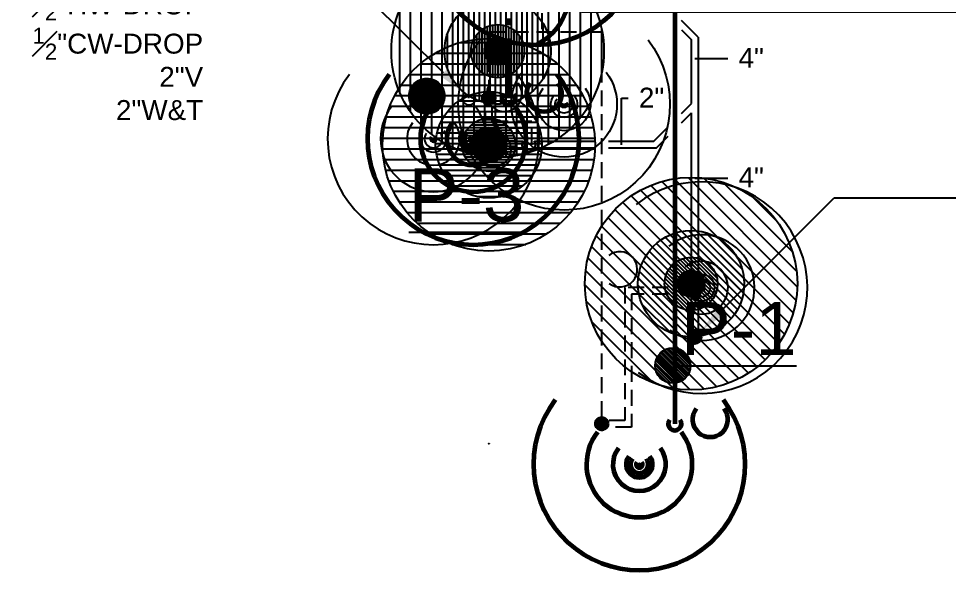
# Model space of a CAD drawing. Extents: x 2104 to 16979, y 4026 to 5124.
# Drawn here: x 8616.3 to 8826.5, y 4280.4 to 4407 of the extents above; entities that cross this region are included whole.
import ezdxf
from ezdxf import colors
from ezdxf.entities.mleader import LeaderData, LeaderLine
from ezdxf.math import Vec2, Vec3

# ---------------------------------------------------------------- set-up
doc = ezdxf.new("R2010")
doc.units = 0
doc.header["$LTSCALE"] = 18
doc.header["$MEASUREMENT"] = 0
doc.linetypes.add('VENT', pattern=[0.30000000000000004, 0.2, -0.1])
for name, color, linetype in [('G-ANNO-TEXT', 70, 'Continuous'), ('P-HW-N', 1, 'Continuous'), ('P-HW-N @ 1 (1)', 1, 'Continuous'), ('P-HW-N @ 1 (2)', 1, 'Continuous'), ('P-HW-N @ 12', 1, 'Continuous'), ('P-HW-N @ 128', 1, 'Continuous'), ('P-HW-N @ 16', 1, 'Continuous'), ('P-HW-N @ 192', 1, 'Continuous'), ('P-HW-N @ 2', 1, 'Continuous'), ('P-HW-N @ 24', 1, 'Continuous'), ('P-HW-N @ 384', 1, 'Continuous'), ('P-HW-N @ 4', 1, 'Continuous'), ('P-HW-N @ 48', 1, 'Continuous'), ('P-HW-N @ 64', 1, 'Continuous'), ('P-HW-N @ 768', 1, 'Continuous'), ('P-HW-N @ 8', 1, 'Continuous'), ('P-HW-N @ 96', 1, 'Continuous'), ('P-SAN-N', 6, 'Continuous'), ('P-SAN-N @ 1 (1)', 6, 'Continuous'), ('P-SAN-N @ 1 (2)', 6, 'Continuous'), ('P-SAN-N @ 12', 6, 'Continuous'), ('P-SAN-N @ 128', 6, 'Continuous'), ('P-SAN-N @ 16', 6, 'Continuous'), ('P-SAN-N @ 192', 6, 'Continuous'), ('P-SAN-N @ 2', 6, 'Continuous'), ('P-SAN-N @ 24', 6, 'Continuous'), ('P-SAN-N @ 384', 6, 'Continuous'), ('P-SAN-N @ 4', 6, 'Continuous'), ('P-SAN-N @ 48', 6, 'Continuous'), ('P-SAN-N @ 64', 6, 'Continuous'), ('P-SAN-N @ 768', 6, 'Continuous'), ('P-SAN-N @ 8', 6, 'Continuous'), ('P-SAN-N @ 96', 6, 'Continuous'), ('P-SANV-N', 5, 'VENT'), ('P-SANV-N @ 1 (1)', 5, 'VENT'), ('P-SANV-N @ 1 (2)', 5, 'VENT'), ('P-SANV-N @ 12', 5, 'VENT'), ('P-SANV-N @ 128', 5, 'VENT'), ('P-SANV-N @ 16', 5, 'VENT'), ('P-SANV-N @ 192', 5, 'VENT'), ('P-SANV-N @ 2', 5, 'VENT'), ('P-SANV-N @ 24', 5, 'VENT'), ('P-SANV-N @ 384', 5, 'VENT'), ('P-SANV-N @ 4', 5, 'VENT'), ('P-SANV-N @ 48', 5, 'VENT'), ('P-SANV-N @ 64', 5, 'VENT'), ('P-SANV-N @ 768', 5, 'VENT'), ('P-SANV-N @ 8', 5, 'VENT'), ('P-SANV-N @ 96', 5, 'VENT')]:
    doc.layers.add(name, color=color, linetype=linetype)
for name, color, linetype, lineweight in [('P-CW-N', 4, 'Continuous', 60), ('P-CW-N @ 1 (1)', 4, 'Continuous', 60), ('P-CW-N @ 1 (2)', 4, 'Continuous', 60), ('P-CW-N @ 12', 4, 'Continuous', 60), ('P-CW-N @ 128', 4, 'Continuous', 60), ('P-CW-N @ 16', 4, 'Continuous', 60), ('P-CW-N @ 192', 4, 'Continuous', 60), ('P-CW-N @ 2', 4, 'Continuous', 60), ('P-CW-N @ 24', 4, 'Continuous', 60), ('P-CW-N @ 384', 4, 'Continuous', 60), ('P-CW-N @ 4', 4, 'Continuous', 60), ('P-CW-N @ 48', 4, 'Continuous', 60), ('P-CW-N @ 64', 4, 'Continuous', 60), ('P-CW-N @ 768', 4, 'Continuous', 60), ('P-CW-N @ 8', 4, 'Continuous', 60), ('P-CW-N @ 96', 4, 'Continuous', 60), ('P-HWC-N', 2, 'Continuous', 60), ('P-HWC-N @ 1 (1)', 2, 'Continuous', 60), ('P-HWC-N @ 1 (2)', 2, 'Continuous', 60), ('P-HWC-N @ 12', 2, 'Continuous', 60), ('P-HWC-N @ 128', 2, 'Continuous', 60), ('P-HWC-N @ 16', 2, 'Continuous', 60), ('P-HWC-N @ 192', 2, 'Continuous', 60), ('P-HWC-N @ 2', 2, 'Continuous', 60), ('P-HWC-N @ 24', 2, 'Continuous', 60), ('P-HWC-N @ 384', 2, 'Continuous', 60), ('P-HWC-N @ 4', 2, 'Continuous', 60), ('P-HWC-N @ 48', 2, 'Continuous', 60), ('P-HWC-N @ 64', 2, 'Continuous', 60), ('P-HWC-N @ 768', 2, 'Continuous', 60), ('P-HWC-N @ 8', 2, 'Continuous', 60), ('P-HWC-N @ 96', 2, 'Continuous', 60)]:
    doc.layers.add(name, color=color, linetype=linetype, lineweight=lineweight)
doc.layers.get('0').freeze()
doc.styles.add('Arial', font='arial.ttf')
doc.dimstyles.new('Loop048', dxfattribs={"dimscale": 0, "dimtxt": 0.09375, "dimasz": 0.03125, "dimexe": 0.0625, "dimexo": 0.0625, "dimgap": 0.09375, "dimtad": 1, "dimdec": 4, "dimzin": 3, "dimdsep": 46, "dimlunit": 4, "dimtxsty": 'Arial', "dimblk": 'OBLIQUE', "dimcen": 0.09375, "dimdle": 0.0625, "dimclrd": 256, "dimclre": 256, "dimclrt": 256, "dimadec": 4, "dimazin": 0, "dimtfac": 0.8, "dimtdec": 4, "dimtix": 1, "dimtofl": 0, "dimtmove": 1, "dimatfit": 0, "dimldrblk": 'LeaderNoteBlock', "dimfxl": 1, "dimfrac": 1, "dimtolj": 1, "dimtzin": 0, "dimlwd": -1, "dimlwe": -1, "dimarcsym": 0})

# ---------------------------------------------------------------- blocks, each defined once
blk = doc.blocks.new('*U7')
h = blk.add_hatch()
h.set_pattern_fill('ANSI31', color=256, scale=0.025, angle=135)
h.set_pattern_definition([(180, (0, 0), (-4.336808689942018e-19, -0.003125), [])])
edge = h.paths.add_edge_path()
edge.add_arc((-3.469446951953614e-18, -6.938893903907228e-18), 0.03125000000000001, 0, 360)
blk.add_circle((0, 0), 0.03125)
blk = doc.blocks.new('*U492')
at = {"layer": 'P-SANV-N @ 1 (1)', "rotation": 89.99999999999999}
blk.add_blockref('*U7', (8724.5, 4399.656418475847), dxfattribs=at)
at = {"layer": 'P-SANV-N @ 1 (2)', "rotation": 89.99999999999999}
blk.add_blockref('*U7', (8724.5, 4399.656418475847), dxfattribs=at)
at = {"layer": 'P-SANV-N @ 12', "xscale": 12, "yscale": 12, "zscale": 12, "rotation": 89.99999999999999}
blk.add_blockref('*U7', (8724.5, 4399.656418475847), dxfattribs=at)
at = {"layer": 'P-SANV-N @ 128', "xscale": 128, "yscale": 128, "zscale": 128, "rotation": 89.99999999999999}
blk.add_blockref('*U7', (8708.5, 4389.500000000001), dxfattribs=at)
at = {"layer": 'P-SANV-N @ 16', "xscale": 16, "yscale": 16, "zscale": 16, "rotation": 89.99999999999999}
blk.add_blockref('*U7', (8724.5, 4399.656418475847), dxfattribs=at)
at = {"layer": 'P-SANV-N @ 192', "xscale": 192, "yscale": 192, "zscale": 192, "rotation": 89.99999999999999}
blk.add_blockref('*U7', (8724.5, 4399.656418475847), dxfattribs=at)
at = {"layer": 'P-SANV-N @ 2', "xscale": 2, "yscale": 2, "zscale": 2, "rotation": 89.99999999999999}
blk.add_blockref('*U7', (8724.5, 4399.656418475847), dxfattribs=at)
at = {"layer": 'P-SANV-N @ 24', "xscale": 24, "yscale": 24, "zscale": 24, "rotation": 89.99999999999999}
blk.add_blockref('*U7', (8724.5, 4399.656418475847), dxfattribs=at)
at = {"layer": 'P-SANV-N @ 384', "xscale": 384, "yscale": 384, "zscale": 384, "rotation": 89.99999999999999}
blk.add_blockref('*U7', (8724.5, 4399.656418475847), dxfattribs=at)
at = {"layer": 'P-SANV-N @ 4', "xscale": 4, "yscale": 4, "zscale": 4, "rotation": 89.99999999999999}
blk.add_blockref('*U7', (8724.5, 4399.656418475847), dxfattribs=at)
at = {"layer": 'P-SANV-N @ 48', "xscale": 48, "yscale": 48, "zscale": 48, "rotation": 89.99999999999999}
blk.add_blockref('*U7', (8748, 4315.500000000001), dxfattribs=at)
at = {"layer": 'P-SANV-N @ 64', "xscale": 64, "yscale": 64, "zscale": 64, "rotation": 89.99999999999999}
blk.add_blockref('*U7', (8724.5, 4399.656418475847), dxfattribs=at)
at = {"layer": 'P-SANV-N @ 768', "xscale": 768, "yscale": 768, "zscale": 768, "rotation": 89.99999999999999}
blk.add_blockref('*U7', (8724.5, 4399.656418475847), dxfattribs=at)
at = {"layer": 'P-SANV-N @ 8', "xscale": 8, "yscale": 8, "zscale": 8, "rotation": 89.99999999999999}
blk.add_blockref('*U7', (8724.5, 4399.656418475847), dxfattribs=at)
at = {"layer": 'P-SANV-N @ 96', "xscale": 96, "yscale": 96, "zscale": 96, "rotation": 89.99999999999999}
blk.add_blockref('*U7', (8724.5, 4399.656418475847), dxfattribs=at)
blk = doc.blocks.new('*U493')
at = {"layer": 'P-SAN-N @ 1 (1)', "rotation": 135}
blk.add_blockref('*U7', (8768.18228865384, 4347.131419845146), dxfattribs=at)
at = {"layer": 'P-SAN-N @ 1 (2)', "rotation": 135}
blk.add_blockref('*U7', (8768.18228865384, 4347.131419845146), dxfattribs=at)
at = {"layer": 'P-SAN-N @ 12', "xscale": 12, "yscale": 12, "zscale": 12, "rotation": 135}
blk.add_blockref('*U7', (8768.18228865384, 4347.131419845146), dxfattribs=at)
at = {"layer": 'P-SAN-N @ 128', "xscale": 128, "yscale": 128, "zscale": 128, "rotation": 135}
blk.add_blockref('*U7', (8764.050252531695, 4328.636038969322), dxfattribs=at)
at = {"layer": 'P-SAN-N @ 16', "xscale": 16, "yscale": 16, "zscale": 16, "rotation": 135}
blk.add_blockref('*U7', (8768.18228865384, 4347.131419845146), dxfattribs=at)
at = {"layer": 'P-SAN-N @ 192', "xscale": 192, "yscale": 192, "zscale": 192, "rotation": 135}
blk.add_blockref('*U7', (8768.18228865384, 4347.131419845146), dxfattribs=at)
at = {"layer": 'P-SAN-N @ 2', "xscale": 2, "yscale": 2, "zscale": 2, "rotation": 135}
blk.add_blockref('*U7', (8768.18228865384, 4347.131419845146), dxfattribs=at)
at = {"layer": 'P-SAN-N @ 24', "xscale": 24, "yscale": 24, "zscale": 24, "rotation": 135}
blk.add_blockref('*U7', (8768.18228865384, 4347.131419845146), dxfattribs=at)
at = {"layer": 'P-SAN-N @ 384', "xscale": 383.9999999999999, "yscale": 383.9999999999999, "zscale": 383.9999999999999, "rotation": 135}
blk.add_blockref('*U7', (8768.18228865384, 4347.131419845146), dxfattribs=at)
at = {"layer": 'P-SAN-N @ 4', "xscale": 4, "yscale": 4, "zscale": 4, "rotation": 135}
blk.add_blockref('*U7', (8768.18228865384, 4347.131419845146), dxfattribs=at)
at = {"layer": 'P-SAN-N @ 48', "xscale": 47.99999999999999, "yscale": 47.99999999999999, "zscale": 47.99999999999999, "rotation": 135}
blk.add_blockref('*U7', (8769, 4335.000000000001), dxfattribs=at)
at = {"layer": 'P-SAN-N @ 64', "xscale": 64, "yscale": 64, "zscale": 64, "rotation": 135}
blk.add_blockref('*U7', (8768.18228865384, 4347.131419845146), dxfattribs=at)
at = {"layer": 'P-SAN-N @ 768', "xscale": 767.9999999999999, "yscale": 767.9999999999999, "zscale": 767.9999999999999, "rotation": 135}
blk.add_blockref('*U7', (8768.18228865384, 4347.131419845146), dxfattribs=at)
at = {"layer": 'P-SAN-N @ 8', "xscale": 8, "yscale": 8, "zscale": 8, "rotation": 135}
blk.add_blockref('*U7', (8768.18228865384, 4347.131419845146), dxfattribs=at)
at = {"layer": 'P-SAN-N @ 96', "xscale": 95.99999999999999, "yscale": 95.99999999999999, "zscale": 95.99999999999999, "rotation": 135}
blk.add_blockref('*U7', (8768.18228865384, 4347.131419845146), dxfattribs=at)
blk = doc.blocks.new('*U8')
at = {"linetype": 'Continuous'}
blk.add_arc((0, 0), 0.03111555437015312, 232.5669694738212, 127.4330305261797, dxfattribs=at)
blk = doc.blocks.new('*U494')
at = {"layer": 'P-CW-N @ 1 (1)', "rotation": 270}
blk.add_blockref('*U8', (8756.5, 4306.343581524154), dxfattribs=at)
at = {"layer": 'P-CW-N @ 1 (2)', "rotation": 270}
blk.add_blockref('*U8', (8756.5, 4306.343581524154), dxfattribs=at)
at = {"layer": 'P-CW-N @ 12', "xscale": 12, "yscale": 12, "zscale": 12, "rotation": 270}
blk.add_blockref('*U8', (8756.5, 4306.343581524154), dxfattribs=at)
at = {"layer": 'P-CW-N @ 128', "xscale": 128, "yscale": 128, "zscale": 128, "rotation": 270}
blk.add_blockref('*U8', (8772.5, 4316.5), dxfattribs=at)
at = {"layer": 'P-CW-N @ 16', "xscale": 16, "yscale": 16, "zscale": 16, "rotation": 270}
blk.add_blockref('*U8', (8756.5, 4306.343581524154), dxfattribs=at)
at = {"layer": 'P-CW-N @ 192', "xscale": 192, "yscale": 192, "zscale": 192, "rotation": 270}
blk.add_blockref('*U8', (8756.5, 4306.343581524154), dxfattribs=at)
at = {"layer": 'P-CW-N @ 2', "xscale": 2, "yscale": 2, "zscale": 2, "rotation": 270}
blk.add_blockref('*U8', (8756.5, 4306.343581524154), dxfattribs=at)
at = {"layer": 'P-CW-N @ 24', "xscale": 24, "yscale": 24, "zscale": 24, "rotation": 270}
blk.add_blockref('*U8', (8756.5, 4306.343581524154), dxfattribs=at)
at = {"layer": 'P-CW-N @ 384', "xscale": 384, "yscale": 384, "zscale": 384, "rotation": 270}
blk.add_blockref('*U8', (8756.5, 4306.343581524154), dxfattribs=at)
at = {"layer": 'P-CW-N @ 4', "xscale": 4, "yscale": 4, "zscale": 4, "rotation": 270}
blk.add_blockref('*U8', (8756.5, 4306.343581524154), dxfattribs=at)
at = {"layer": 'P-CW-N @ 48', "xscale": 48, "yscale": 48, "zscale": 48, "rotation": 270}
blk.add_blockref('*U8', (8764.5, 4315.5), dxfattribs=at)
at = {"layer": 'P-CW-N @ 64', "xscale": 64, "yscale": 64, "zscale": 64, "rotation": 270}
blk.add_blockref('*U8', (8756.5, 4306.343581524154), dxfattribs=at)
at = {"layer": 'P-CW-N @ 768', "xscale": 768, "yscale": 768, "zscale": 768, "rotation": 270}
blk.add_blockref('*U8', (8756.5, 4306.343581524154), dxfattribs=at)
at = {"layer": 'P-CW-N @ 8', "xscale": 8, "yscale": 8, "zscale": 8, "rotation": 270}
blk.add_blockref('*U8', (8756.5, 4306.343581524154), dxfattribs=at)
at = {"layer": 'P-CW-N @ 96', "xscale": 96, "yscale": 96, "zscale": 96, "rotation": 270}
blk.add_blockref('*U8', (8756.5, 4306.343581524154), dxfattribs=at)
blk = doc.blocks.new('*U495')
at = {"layer": 'P-CW-N @ 1 (1)', "rotation": 270}
blk.add_blockref('*U8', (8719, 4379.843581524154), dxfattribs=at)
at = {"layer": 'P-CW-N @ 1 (2)', "rotation": 270}
blk.add_blockref('*U8', (8719, 4379.843581524154), dxfattribs=at)
at = {"layer": 'P-CW-N @ 12', "xscale": 12, "yscale": 12, "zscale": 12, "rotation": 270}
blk.add_blockref('*U8', (8719, 4379.843581524154), dxfattribs=at)
at = {"layer": 'P-CW-N @ 128', "xscale": 128, "yscale": 128, "zscale": 128, "rotation": 270}
blk.add_blockref('*U8', (8735, 4390), dxfattribs=at)
at = {"layer": 'P-CW-N @ 16', "xscale": 16, "yscale": 16, "zscale": 16, "rotation": 270}
blk.add_blockref('*U8', (8719, 4379.843581524154), dxfattribs=at)
at = {"layer": 'P-CW-N @ 192', "xscale": 192, "yscale": 192, "zscale": 192, "rotation": 270}
blk.add_blockref('*U8', (8719, 4379.843581524154), dxfattribs=at)
at = {"layer": 'P-CW-N @ 2', "xscale": 2, "yscale": 2, "zscale": 2, "rotation": 270}
blk.add_blockref('*U8', (8719, 4379.843581524154), dxfattribs=at)
at = {"layer": 'P-CW-N @ 24', "xscale": 24, "yscale": 24, "zscale": 24, "rotation": 270}
blk.add_blockref('*U8', (8719, 4379.843581524154), dxfattribs=at)
at = {"layer": 'P-CW-N @ 384', "xscale": 384, "yscale": 384, "zscale": 384, "rotation": 270}
blk.add_blockref('*U8', (8719, 4379.843581524154), dxfattribs=at)
at = {"layer": 'P-CW-N @ 4', "xscale": 4, "yscale": 4, "zscale": 4, "rotation": 270}
blk.add_blockref('*U8', (8719, 4379.843581524154), dxfattribs=at)
at = {"layer": 'P-CW-N @ 48', "xscale": 48, "yscale": 48, "zscale": 48, "rotation": 270}
blk.add_blockref('*U8', (8727, 4389), dxfattribs=at)
at = {"layer": 'P-CW-N @ 64', "xscale": 64, "yscale": 64, "zscale": 64, "rotation": 270}
blk.add_blockref('*U8', (8719, 4379.843581524154), dxfattribs=at)
at = {"layer": 'P-CW-N @ 768', "xscale": 768, "yscale": 768, "zscale": 768, "rotation": 270}
blk.add_blockref('*U8', (8719, 4379.843581524154), dxfattribs=at)
at = {"layer": 'P-CW-N @ 8', "xscale": 8, "yscale": 8, "zscale": 8, "rotation": 270}
blk.add_blockref('*U8', (8719, 4379.843581524154), dxfattribs=at)
at = {"layer": 'P-CW-N @ 96', "xscale": 96, "yscale": 96, "zscale": 96, "rotation": 270}
blk.add_blockref('*U8', (8719, 4379.843581524154), dxfattribs=at)
blk = doc.blocks.new('*U496')
at = {"layer": 'P-HW-N @ 1 (1)', "rotation": 270}
blk.add_blockref('*U8', (8710, 4379.843581524154), dxfattribs=at)
at = {"layer": 'P-HW-N @ 1 (2)', "rotation": 270}
blk.add_blockref('*U8', (8710, 4379.843581524154), dxfattribs=at)
at = {"layer": 'P-HW-N @ 12', "xscale": 12, "yscale": 12, "zscale": 12, "rotation": 270}
blk.add_blockref('*U8', (8710, 4379.843581524154), dxfattribs=at)
at = {"layer": 'P-HW-N @ 128', "xscale": 128, "yscale": 128, "zscale": 128, "rotation": 270}
blk.add_blockref('*U8', (8726, 4390), dxfattribs=at)
at = {"layer": 'P-HW-N @ 16', "xscale": 16, "yscale": 16, "zscale": 16, "rotation": 270}
blk.add_blockref('*U8', (8710, 4379.843581524154), dxfattribs=at)
at = {"layer": 'P-HW-N @ 192', "xscale": 192, "yscale": 192, "zscale": 192, "rotation": 270}
blk.add_blockref('*U8', (8710, 4379.843581524154), dxfattribs=at)
at = {"layer": 'P-HW-N @ 2', "xscale": 2, "yscale": 2, "zscale": 2, "rotation": 270}
blk.add_blockref('*U8', (8710, 4379.843581524154), dxfattribs=at)
at = {"layer": 'P-HW-N @ 24', "xscale": 24, "yscale": 24, "zscale": 24, "rotation": 270}
blk.add_blockref('*U8', (8710, 4379.843581524154), dxfattribs=at)
at = {"layer": 'P-HW-N @ 384', "xscale": 384, "yscale": 384, "zscale": 384, "rotation": 270}
blk.add_blockref('*U8', (8710, 4379.843581524154), dxfattribs=at)
at = {"layer": 'P-HW-N @ 4', "xscale": 4, "yscale": 4, "zscale": 4, "rotation": 270}
blk.add_blockref('*U8', (8710, 4379.843581524154), dxfattribs=at)
at = {"layer": 'P-HW-N @ 48', "xscale": 48, "yscale": 48, "zscale": 48, "rotation": 270}
blk.add_blockref('*U8', (8718, 4389), dxfattribs=at)
at = {"layer": 'P-HW-N @ 64', "xscale": 64, "yscale": 64, "zscale": 64, "rotation": 270}
blk.add_blockref('*U8', (8710, 4379.843581524154), dxfattribs=at)
at = {"layer": 'P-HW-N @ 768', "xscale": 768, "yscale": 768, "zscale": 768, "rotation": 270}
blk.add_blockref('*U8', (8710, 4379.843581524154), dxfattribs=at)
at = {"layer": 'P-HW-N @ 8', "xscale": 8, "yscale": 8, "zscale": 8, "rotation": 270}
blk.add_blockref('*U8', (8710, 4379.843581524154), dxfattribs=at)
at = {"layer": 'P-HW-N @ 96', "xscale": 96, "yscale": 96, "zscale": 96, "rotation": 270}
blk.add_blockref('*U8', (8710, 4379.843581524154), dxfattribs=at)
blk = doc.blocks.new('*U23')
at = {"linetype": 'Continuous'}
blk.add_circle((0, 0), 0.03515625, dxfattribs=at)
blk.add_arc((-4.231866745139107e-15, 0.09046299364832541), 0.03515625, 180.0000000000026, 2.655435359053694e-12, dxfattribs=at)
blk = doc.blocks.new('*U497')
at = {"layer": 'P-SAN-N @ 1 (2)', "rotation": 270}
blk.add_blockref('*U23', (8722.5, 4311.000000000001), dxfattribs=at)
at = {"layer": 'P-SAN-N @ 48', "xscale": 48, "yscale": 48, "zscale": 48, "rotation": 270}
blk.add_blockref('*U23', (8722.5, 4378.500000000001), dxfattribs=at)
blk = doc.blocks.new('*U26')
at = {"linetype": 'Continuous'}
blk.add_arc((0, 0), 0.03111555437015312, 188.2778165685707, 83.14387762092916, dxfattribs=at)
blk = doc.blocks.new('*U498')
at = {"layer": 'P-SANV-N @ 1 (1)', "rotation": 44.99999999999994}
blk.add_blockref('*U26', (8770.556041047603, 4346.24233254862), dxfattribs=at)
at = {"layer": 'P-SANV-N @ 1 (2)', "rotation": 44.99999999999994}
blk.add_blockref('*U26', (8770.556041047603, 4346.24233254862), dxfattribs=at)
at = {"layer": 'P-SANV-N @ 12', "xscale": 12, "yscale": 12, "zscale": 12, "rotation": 44.99999999999993}
blk.add_blockref('*U26', (8770.556041047603, 4346.24233254862), dxfattribs=at)
at = {"layer": 'P-SANV-N @ 128', "xscale": 128, "yscale": 128, "zscale": 128, "rotation": 44.99999999999994}
blk.add_blockref('*U26', (8752.060660171781, 4350.374368670766), dxfattribs=at)
at = {"layer": 'P-SANV-N @ 16', "xscale": 16, "yscale": 16, "zscale": 16, "rotation": 44.99999999999994}
blk.add_blockref('*U26', (8770.556041047603, 4346.24233254862), dxfattribs=at)
at = {"layer": 'P-SANV-N @ 192', "xscale": 191.9999999999999, "yscale": 191.9999999999999, "zscale": 191.9999999999999, "rotation": 44.99999999999993}
blk.add_blockref('*U26', (8770.556041047603, 4346.24233254862), dxfattribs=at)
at = {"layer": 'P-SANV-N @ 2', "xscale": 2, "yscale": 2, "zscale": 2, "rotation": 44.99999999999994}
blk.add_blockref('*U26', (8770.556041047603, 4346.24233254862), dxfattribs=at)
at = {"layer": 'P-SANV-N @ 24', "xscale": 23.99999999999999, "yscale": 23.99999999999999, "zscale": 23.99999999999999, "rotation": 44.99999999999993}
blk.add_blockref('*U26', (8770.556041047603, 4346.24233254862), dxfattribs=at)
at = {"layer": 'P-SANV-N @ 384', "xscale": 383.9999999999999, "yscale": 383.9999999999999, "zscale": 383.9999999999999, "rotation": 44.99999999999993}
blk.add_blockref('*U26', (8770.556041047603, 4346.24233254862), dxfattribs=at)
at = {"layer": 'P-SANV-N @ 4', "xscale": 4, "yscale": 4, "zscale": 4, "rotation": 44.99999999999994}
blk.add_blockref('*U26', (8770.556041047603, 4346.24233254862), dxfattribs=at)
at = {"layer": 'P-SANV-N @ 48', "xscale": 47.99999999999999, "yscale": 47.99999999999999, "zscale": 47.99999999999999, "rotation": 44.99999999999993}
blk.add_blockref('*U26', (8769, 4345.5), dxfattribs=at)
at = {"layer": 'P-SANV-N @ 64', "xscale": 64, "yscale": 64, "zscale": 64, "rotation": 44.99999999999994}
blk.add_blockref('*U26', (8770.556041047603, 4346.24233254862), dxfattribs=at)
at = {"layer": 'P-SANV-N @ 768', "xscale": 767.9999999999998, "yscale": 767.9999999999998, "zscale": 767.9999999999998, "rotation": 44.99999999999993}
blk.add_blockref('*U26', (8770.556041047603, 4346.24233254862), dxfattribs=at)
at = {"layer": 'P-SANV-N @ 8', "xscale": 8, "yscale": 8, "zscale": 8, "rotation": 44.99999999999994}
blk.add_blockref('*U26', (8770.556041047603, 4346.24233254862), dxfattribs=at)
at = {"layer": 'P-SANV-N @ 96', "xscale": 95.99999999999997, "yscale": 95.99999999999997, "zscale": 95.99999999999997, "rotation": 44.99999999999993}
blk.add_blockref('*U26', (8770.556041047603, 4346.24233254862), dxfattribs=at)
blk = doc.blocks.new('*U499')
at = {"layer": 'P-SANV-N @ 1 (1)', "xscale": -1, "rotation": 90}
blk.add_blockref('*U8', (8739.5, 4387.656418475847), dxfattribs=at)
at = {"layer": 'P-SANV-N @ 1 (2)', "xscale": -1, "rotation": 90}
blk.add_blockref('*U8', (8739.5, 4387.656418475847), dxfattribs=at)
at = {"layer": 'P-SANV-N @ 12', "xscale": -12, "yscale": 12, "zscale": 12, "rotation": 90}
blk.add_blockref('*U8', (8739.5, 4387.656418475847), dxfattribs=at)
at = {"layer": 'P-SANV-N @ 128', "xscale": -128, "yscale": 128, "zscale": 128, "rotation": 90}
blk.add_blockref('*U8', (8723.5, 4377.500000000001), dxfattribs=at)
at = {"layer": 'P-SANV-N @ 16', "xscale": -16, "yscale": 16, "zscale": 16, "rotation": 90}
blk.add_blockref('*U8', (8739.5, 4387.656418475847), dxfattribs=at)
at = {"layer": 'P-SANV-N @ 192', "xscale": -192, "yscale": 192, "zscale": 192, "rotation": 90}
blk.add_blockref('*U8', (8739.5, 4387.656418475847), dxfattribs=at)
at = {"layer": 'P-SANV-N @ 2', "xscale": -2, "yscale": 2, "zscale": 2, "rotation": 90}
blk.add_blockref('*U8', (8739.5, 4387.656418475847), dxfattribs=at)
at = {"layer": 'P-SANV-N @ 24', "xscale": -24, "yscale": 24, "zscale": 24, "rotation": 90}
blk.add_blockref('*U8', (8739.5, 4387.656418475847), dxfattribs=at)
at = {"layer": 'P-SANV-N @ 384', "xscale": -384, "yscale": 384, "zscale": 384, "rotation": 90}
blk.add_blockref('*U8', (8739.5, 4387.656418475847), dxfattribs=at)
at = {"layer": 'P-SANV-N @ 4', "xscale": -4, "yscale": 4, "zscale": 4, "rotation": 90}
blk.add_blockref('*U8', (8739.5, 4387.656418475847), dxfattribs=at)
at = {"layer": 'P-SANV-N @ 48', "xscale": -48, "yscale": 48, "zscale": 48, "rotation": 90}
blk.add_blockref('*U8', (8731.5, 4378.500000000001), dxfattribs=at)
at = {"layer": 'P-SANV-N @ 64', "xscale": -64, "yscale": 64, "zscale": 64, "rotation": 90}
blk.add_blockref('*U8', (8739.5, 4387.656418475847), dxfattribs=at)
at = {"layer": 'P-SANV-N @ 768', "xscale": -768, "yscale": 768, "zscale": 768, "rotation": 90}
blk.add_blockref('*U8', (8739.5, 4387.656418475847), dxfattribs=at)
at = {"layer": 'P-SANV-N @ 8', "xscale": -8, "yscale": 8, "zscale": 8, "rotation": 90}
blk.add_blockref('*U8', (8739.5, 4387.656418475847), dxfattribs=at)
at = {"layer": 'P-SANV-N @ 96', "xscale": -96, "yscale": 96, "zscale": 96, "rotation": 90}
blk.add_blockref('*U8', (8739.5, 4387.656418475847), dxfattribs=at)
blk = doc.blocks.new('*U510')
at = {"layer": 'P-SANV-N @ 1 (1)', "rotation": 89.99999999999999}
blk.add_blockref('*U7', (8699, 4473.156418475847), dxfattribs=at)
at = {"layer": 'P-SANV-N @ 1 (2)', "rotation": 89.99999999999999}
blk.add_blockref('*U7', (8699, 4473.156418475847), dxfattribs=at)
at = {"layer": 'P-SANV-N @ 12', "xscale": 12, "yscale": 12, "zscale": 12, "rotation": 89.99999999999999}
blk.add_blockref('*U7', (8699, 4473.156418475847), dxfattribs=at)
at = {"layer": 'P-SANV-N @ 128', "xscale": 128, "yscale": 128, "zscale": 128, "rotation": 89.99999999999999}
blk.add_blockref('*U7', (8683, 4463.000000000001), dxfattribs=at)
at = {"layer": 'P-SANV-N @ 16', "xscale": 16, "yscale": 16, "zscale": 16, "rotation": 89.99999999999999}
blk.add_blockref('*U7', (8699, 4473.156418475847), dxfattribs=at)
at = {"layer": 'P-SANV-N @ 192', "xscale": 192, "yscale": 192, "zscale": 192, "rotation": 89.99999999999999}
blk.add_blockref('*U7', (8699, 4473.156418475847), dxfattribs=at)
at = {"layer": 'P-SANV-N @ 2', "xscale": 2, "yscale": 2, "zscale": 2, "rotation": 89.99999999999999}
blk.add_blockref('*U7', (8699, 4473.156418475847), dxfattribs=at)
at = {"layer": 'P-SANV-N @ 24', "xscale": 24, "yscale": 24, "zscale": 24, "rotation": 89.99999999999999}
blk.add_blockref('*U7', (8699, 4473.156418475847), dxfattribs=at)
at = {"layer": 'P-SANV-N @ 384', "xscale": 384, "yscale": 384, "zscale": 384, "rotation": 89.99999999999999}
blk.add_blockref('*U7', (8699, 4473.156418475847), dxfattribs=at)
at = {"layer": 'P-SANV-N @ 4', "xscale": 4, "yscale": 4, "zscale": 4, "rotation": 89.99999999999999}
blk.add_blockref('*U7', (8699, 4473.156418475847), dxfattribs=at)
at = {"layer": 'P-SANV-N @ 48', "xscale": 48, "yscale": 48, "zscale": 48, "rotation": 89.99999999999999}
blk.add_blockref('*U7', (8722.5, 4389.000000000001), dxfattribs=at)
at = {"layer": 'P-SANV-N @ 64', "xscale": 64, "yscale": 64, "zscale": 64, "rotation": 89.99999999999999}
blk.add_blockref('*U7', (8699, 4473.156418475847), dxfattribs=at)
at = {"layer": 'P-SANV-N @ 768', "xscale": 768, "yscale": 768, "zscale": 768, "rotation": 89.99999999999999}
blk.add_blockref('*U7', (8699, 4473.156418475847), dxfattribs=at)
at = {"layer": 'P-SANV-N @ 8', "xscale": 8, "yscale": 8, "zscale": 8, "rotation": 89.99999999999999}
blk.add_blockref('*U7', (8699, 4473.156418475847), dxfattribs=at)
at = {"layer": 'P-SANV-N @ 96', "xscale": 96, "yscale": 96, "zscale": 96, "rotation": 89.99999999999999}
blk.add_blockref('*U7', (8699, 4473.156418475847), dxfattribs=at)
blk = doc.blocks.new('*U723')
at = {"layer": 'P-SAN-N @ 1 (1)'}
blk.add_blockref('*U7', (8722.5, 4378.5), dxfattribs=at)
at = {"layer": 'P-SAN-N @ 1 (2)'}
blk.add_blockref('*U7', (8722.5, 4378.5), dxfattribs=at)
at = {"layer": 'P-SAN-N @ 12', "xscale": 12, "yscale": 12, "zscale": 12}
blk.add_blockref('*U7', (8722.5, 4378.5), dxfattribs=at)
at = {"layer": 'P-SAN-N @ 128', "xscale": 128, "yscale": 128, "zscale": 128}
blk.add_blockref('*U7', (8722.5, 4378.5), dxfattribs=at)
at = {"layer": 'P-SAN-N @ 16', "xscale": 16, "yscale": 16, "zscale": 16}
blk.add_blockref('*U7', (8722.5, 4378.5), dxfattribs=at)
at = {"layer": 'P-SAN-N @ 192', "xscale": 192, "yscale": 192, "zscale": 192}
blk.add_blockref('*U7', (8722.5, 4378.5), dxfattribs=at)
at = {"layer": 'P-SAN-N @ 2', "xscale": 2, "yscale": 2, "zscale": 2}
blk.add_blockref('*U7', (8722.5, 4378.5), dxfattribs=at)
at = {"layer": 'P-SAN-N @ 24', "xscale": 24, "yscale": 24, "zscale": 24}
blk.add_blockref('*U7', (8722.5, 4378.5), dxfattribs=at)
at = {"layer": 'P-SAN-N @ 384', "xscale": 384, "yscale": 384, "zscale": 384}
blk.add_blockref('*U7', (8722.5, 4378.5), dxfattribs=at)
at = {"layer": 'P-SAN-N @ 4', "xscale": 4, "yscale": 4, "zscale": 4}
blk.add_blockref('*U7', (8722.5, 4378.5), dxfattribs=at)
at = {"layer": 'P-SAN-N @ 48', "xscale": 48, "yscale": 48, "zscale": 48}
blk.add_blockref('*U7', (8722.5, 4378.5), dxfattribs=at)
at = {"layer": 'P-SAN-N @ 64', "xscale": 64, "yscale": 64, "zscale": 64}
blk.add_blockref('*U7', (8722.5, 4378.5), dxfattribs=at)
at = {"layer": 'P-SAN-N @ 768', "xscale": 768, "yscale": 768, "zscale": 768}
blk.add_blockref('*U7', (8722.5, 4378.5), dxfattribs=at)
at = {"layer": 'P-SAN-N @ 8', "xscale": 8, "yscale": 8, "zscale": 8}
blk.add_blockref('*U7', (8722.5, 4378.5), dxfattribs=at)
at = {"layer": 'P-SAN-N @ 96', "xscale": 96, "yscale": 96, "zscale": 96}
blk.add_blockref('*U7', (8722.5, 4378.5), dxfattribs=at)
blk = doc.blocks.new('*U6')
blk.add_lwpolyline([(-3.332323771482692e-18, 0.03111555437015312, 0.6342579873937333), (-8.890457814381136e-18, 5.234717341758689e-34, -0.6342579873937336), (-6.793508145416166e-18, -0.03111555437015312)], format="xyb")
blk.add_circle((0, 0), 0.03125)
blk = doc.blocks.new('*U742')
at = {"layer": 'P-HWC-N @ 1 (1)', "rotation": 180}
blk.add_blockref('*U6', (8733.156418475846, 4425), dxfattribs=at)
at = {"layer": 'P-HWC-N @ 1 (2)', "rotation": 180}
blk.add_blockref('*U6', (8733.156418475846, 4425), dxfattribs=at)
at = {"layer": 'P-HWC-N @ 12', "xscale": 12, "yscale": 12, "zscale": 12, "rotation": 180}
blk.add_blockref('*U6', (8733.156418475846, 4425), dxfattribs=at)
at = {"layer": 'P-HWC-N @ 128', "xscale": 128, "yscale": 128, "zscale": 128, "rotation": 180}
blk.add_blockref('*U6', (8699, 4417), dxfattribs=at)
at = {"layer": 'P-HWC-N @ 16', "xscale": 16, "yscale": 16, "zscale": 16, "rotation": 180}
blk.add_blockref('*U6', (8733.156418475846, 4425), dxfattribs=at)
at = {"layer": 'P-HWC-N @ 192', "xscale": 192, "yscale": 192, "zscale": 192, "rotation": 180}
blk.add_blockref('*U6', (8733.156418475846, 4425), dxfattribs=at)
at = {"layer": 'P-HWC-N @ 2', "xscale": 2, "yscale": 2, "zscale": 2, "rotation": 180}
blk.add_blockref('*U6', (8733.156418475846, 4425), dxfattribs=at)
at = {"layer": 'P-HWC-N @ 24', "xscale": 24, "yscale": 24, "zscale": 24, "rotation": 180}
blk.add_blockref('*U6', (8733.156418475846, 4425), dxfattribs=at)
at = {"layer": 'P-HWC-N @ 384', "xscale": 384, "yscale": 384, "zscale": 384, "rotation": 180}
blk.add_blockref('*U6', (8733.156418475846, 4425), dxfattribs=at)
at = {"layer": 'P-HWC-N @ 4', "xscale": 4, "yscale": 4, "zscale": 4, "rotation": 180}
blk.add_blockref('*U6', (8733.156418475846, 4425), dxfattribs=at)
at = {"layer": 'P-HWC-N @ 48', "xscale": 48, "yscale": 48, "zscale": 48, "rotation": 180}
blk.add_blockref('*U6', (8722.5, 4432.5), dxfattribs=at)
at = {"layer": 'P-HWC-N @ 64', "xscale": 64, "yscale": 64, "zscale": 64, "rotation": 180}
blk.add_blockref('*U6', (8733.156418475846, 4425), dxfattribs=at)
at = {"layer": 'P-HWC-N @ 768', "xscale": 768, "yscale": 768, "zscale": 768, "rotation": 180}
blk.add_blockref('*U6', (8733.156418475846, 4425), dxfattribs=at)
at = {"layer": 'P-HWC-N @ 8', "xscale": 8, "yscale": 8, "zscale": 8, "rotation": 180}
blk.add_blockref('*U6', (8733.156418475846, 4425), dxfattribs=at)
at = {"layer": 'P-HWC-N @ 96', "xscale": 96, "yscale": 96, "zscale": 96, "rotation": 180}
blk.add_blockref('*U6', (8733.156418475846, 4425), dxfattribs=at)
blk = doc.blocks.new('_Oblique')
at = {"color": 0, "linetype": 'ByBlock', "lineweight": -2}
blk.add_line((-0.5, -0.5), (0.5, 0.5), dxfattribs=at)
blk = doc.blocks.new('LeaderNoteBlock')
blk.add_ellipse((0, 0), major_axis=(1, -1.836909530733566e-16), ratio=0.2499999999998295, start_param=5.387520513321723, end_param=10.32044275462724)

msp = doc.modelspace()

# ---------------------------------------------------------------- linework, layer by layer
at = {"layer": 'P-CW-N'}
for p, q in [((8764.5, 4434.000000000001), (8764.5, 4315.500000000001)), ((8727, 4405.5), (8727, 4407)), ((8727, 4389.000000000001), (8727, 4402.5))]:
    msp.add_line(p, q, dxfattribs=at)
at = {"layer": 'P-HW-N'}
msp.add_line((8718, 4389.000000000001), (8718, 4407), dxfattribs=at)
at = {"layer": 'P-SAN-N'}
for p, q in [((8769.749999999998, 4402.81066017178), (8766, 4406.560660171778)), ((8766, 4404.439339828219), (8768.25, 4402.189339828219)), ((8768.25, 4387.810660173816), (8768.25, 4402.189339828219)), ((8769.749999999998, 4402.81066017178), (8769.75, 4346.791580998446)), ((8766, 4385.560660173826), (8768.25, 4387.810660173816)), ((8766, 4383.439339827746), (8768.25, 4385.689339827746)), ((8768.25, 4346.791580998446), (8768.25, 4385.689339827745)), ((8759.689339826145, 4379.25), (8763, 4382.56066017384)), ((8730.208419001554, 4379.250000000001), (8727, 4379.250000000001)), ((8746.5, 4379.25), (8732.791580998446, 4379.250000000001)), ((8759.689339826144, 4379.25), (8749.5, 4379.25)), ((8760.310660172254, 4377.75), (8763, 4380.439339827746)), ((8730.208419001554, 4377.750000000001), (8727, 4377.750000000001)), ((8746.5, 4377.750000000001), (8732.791580998446, 4377.750000000001)), ((8760.310660172256, 4377.750000000001), (8749.5, 4377.750000000001)), ((8768.25, 4336.5), (8768.25, 4344.208419001554)), ((8769.75, 4344.208419001554), (8769.75, 4336.5))]:
    msp.add_line(p, q, dxfattribs=at)
at = {"layer": 'P-SANV-N'}
for p, q in [((8734.5, 4500.000000000001), (8734.5, 4404)), ((8722.5, 4404.000000000001), (8748, 4404.000000000001)), ((8722.5, 4404.000000000001), (8722.5, 4390.500000000001)), ((8748, 4317.000000000001), (8748, 4404.000000000001)), ((8721.75, 4382.25), (8721.75, 4387.5)), ((8723.25, 4383.75), (8723.25, 4387.5)), ((8732.25, 4383.75), (8723.25, 4383.75)), ((8732.25, 4378.5), (8732.25, 4383.75)), ((8730.75, 4382.25), (8721.75, 4382.25)), ((8730.75, 4378.5), (8730.75, 4382.25)), ((8753.25, 4346.25), (8753.25, 4316.25)), ((8763, 4346.25), (8753.25, 4346.25)), ((8769, 4346.25), (8766, 4346.25)), ((8754.75, 4344.75), (8754.75, 4314.75)), ((8763, 4344.75), (8754.75, 4344.75)), ((8769, 4344.75), (8766, 4344.75)), ((8753.25, 4316.25), (8749.5, 4316.25)), ((8754.75, 4314.75), (8749.5, 4314.75))]:
    msp.add_line(p, q, dxfattribs=at)

# ---------------------------------------------------------------- block references
at = {"layer": 'P-CW-N'}
for name in ['*U495', '*U494']:
    msp.add_blockref(name, (0, 0), dxfattribs=at)
at = {"layer": 'P-HW-N'}
msp.add_blockref('*U496', (0, 0), dxfattribs=at)
at = {"layer": 'P-HWC-N'}
msp.add_blockref('*U742', (0, 0), dxfattribs=at)
at = {"layer": 'P-SAN-N'}
for name in ['*U723', '*U493', '*U497']:
    msp.add_blockref(name, (0, 0), dxfattribs=at)
at = {"layer": 'P-SANV-N'}
for name in ['*U510', '*U492', '*U499', '*U498']:
    msp.add_blockref(name, (0, 0), dxfattribs=at)

# ---------------------------------------------------------------- texts
at = {"layer": 'G-ANNO-TEXT', "char_height": 4.5, "attachment_point": 1, "style": 'Arial'}
for s, width, insert in [('4"', 72.60000000000036, (8778.9, 4400.4)), ('2"', 24.60000000000036, (8756.4, 4391.4)), ('4"', 72.60000000000036, (8778.9, 4373.4))]:
    msp.add_mtext_dynamic_manual_height_columns(s, width=width, gutter_width=22.5, heights=[0], dxfattribs=dict(at, insert=insert))
at = {"layer": 'G-ANNO-TEXT', "char_height": 12, "width": 68, "attachment_point": 9, "style": 'Arial'}
for s, insert in [('{\\LP-3}', (8730.5, 4361)), ('{\\LP-1}', (8792, 4331))]:
    msp.add_mtext(s, dxfattribs=dict(at, insert=insert))

# ---------------------------------------------------------------- leaders
at = {"layer": 'G-ANNO-TEXT'}
for points in [[(8769, 4398), (8775, 4398), (8776.5, 4398)], [(8752.5, 4378.5), (8752.5, 4389), (8754, 4389)], [(8769, 4371), (8775, 4371), (8776.5, 4371)]]:
    msp.add_leader(points, dimstyle='Loop048', override={"dimscale": 0}, dxfattribs=at)
ml = msp.add_multileader_mtext('Standard', dxfattribs=at)
ml.set_content('\\pxt1;FURNISH 18"x18" RATED ACCESS PANEL TO BE INSTALLED BY GENERAL CONTRACTOR', color=256, style='Arial')
ml.set_leader_properties(color=256, linetype='ByLayer', lineweight=-1)
ml.build(insert=Vec2(0, 0))
ml.multileader.update_dxf_attribs({"has_dogleg": 0, "dogleg_length": 0.125, "arrow_head_size": 6, "scale": 48})
ctx = ml.context
ctx.base_point, ctx.scale, ctx.char_height, ctx.arrow_head_size, ctx.landing_gap_size, ctx.plane_origin = Vec3(9012, 4408.5), 48, 4.5, 6, 1.5, Vec3(8731.5, 4420.5)
notes = []
notes.append((ctx, [(0, (1, 1, 0), (9006, 4408.5), (1, 0), 6, [(0, [(8731.5, 4420.5), (8743.5, 4408.5)], 0, [])])]))
ctx.mtext.insert, ctx.mtext.width, ctx.mtext.flow_direction = Vec3(9013.5, 4410.788369713506), 102.825070911751, 5
ml = msp.add_multileader_mtext('Standard', dxfattribs=at)
ml.set_content('\\A1;{\\H0.8x;\\S1#2;}"HW-DROP\\P{\\H0.8x;\\S1#2;}"CW-DROP\\P2"V\\P2"W&T', color=256, style='Arial')
ml.set_leader_properties(color=256, linetype='ByLayer', lineweight=-1)
ml.build(insert=Vec2(0, 0))
ml.multileader.update_dxf_attribs({"has_dogleg": 0, "dogleg_length": 0.125, "arrow_head_size": 6, "scale": 48})
ctx = ml.context
ctx.base_point, ctx.scale, ctx.char_height, ctx.arrow_head_size, ctx.landing_gap_size, ctx.plane_origin = Vec3(8618.660914051841, 4411.5), 48, 4.5, 6, 1.5, Vec3(8697, 4395)
ctx.text_align_type = 2
notes.append((ctx, [(0, (1, 1, 0), (8665.5, 4411.5), (-1, 0), 6, [(0, [(8716.5, 4390.5), (8695.5, 4411.5)], 0, [])])]))
ctx.mtext.insert, ctx.mtext.alignment, ctx.mtext.flow_direction = Vec3(8658, 4413.802182810368), 3, 5
ml = msp.add_multileader_mtext('Standard', dxfattribs=at)
ml.set_content('\\A1;4"S\\P{\\H0.8x;\\S1#2;}"CW-DROP\\P2"V', color=256, style='Arial')
ml.set_leader_properties(color=256, linetype='ByLayer', lineweight=-1)
ml.build(insert=Vec2(0, 0))
ml.multileader.update_dxf_attribs({"has_dogleg": 0, "dogleg_length": 0.125, "arrow_head_size": 6, "scale": 48})
ctx = ml.context
ctx.base_point, ctx.scale, ctx.char_height, ctx.arrow_head_size, ctx.landing_gap_size, ctx.plane_origin = Vec3(9012, 4366.5), 48, 4.5, 6, 1.5, Vec3(8770.5, 4339.5)
notes.append((ctx, [(0, (1, 1, 0), (9006, 4366.5), (1, 0), 6, [(0, [(8770.5, 4336.5), (8800.5, 4366.5)], 0, [])])]))
ctx.mtext.insert, ctx.mtext.flow_direction = Vec3(9013.5, 4368.75), 5
for ctx, leaders in notes:
    for number, flags, end, landing, length, lines in leaders:
        leader = LeaderData()
        leader.index, (leader.has_last_leader_line, leader.has_dogleg_vector, leader.attachment_direction) = number, flags
        leader.last_leader_point, leader.dogleg_vector, leader.dogleg_length = Vec3(end), Vec3(landing), length
        for number, points, colour, breaks in lines:
            line = LeaderLine()
            line.index, line.vertices, line.color, line.breaks = number, Vec3.list(points), colors.encode_raw_color(colour), breaks
            leader.lines.append(line)
        ctx.leaders.append(leader)

doc.saveas('drawing.dxf')
